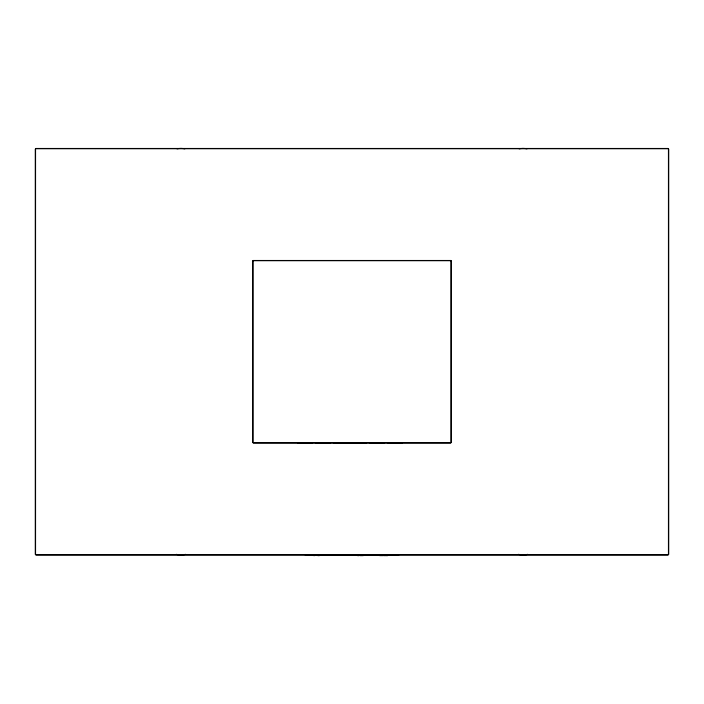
<?xml version="1.0" encoding="UTF-8"?>
<svg xmlns="http://www.w3.org/2000/svg" width="704" height="704" viewBox="0 0 704 704"><rect width="100%" height="100%" fill="white"/><g stroke="black" fill="none" stroke-linecap="round" stroke-linejoin="round"><path stroke-width="1.06" d="M35.878 148.474L668.122 148.474M35.878 148.72L668.122 148.72M253.202 260.489L450.798 260.489M253.202 260.682L450.798 260.682M253.202 442.79L450.798 442.79M253.202 442.983L450.798 442.983M297.81 443.212L312.048 443.212M315.885 443.212L330.123 443.212M333.96 443.212L350.196 443.238M350.706 443.238L366.274 443.212M370.11 443.212L384.349 443.212M388.186 443.212L402.424 443.212M35.878 554.752L668.122 554.752M35.878 554.998L668.122 554.998M305.492 555.042L398.508 555.113M305.307 555.201L398.693 555.201M305.492 555.368L398.508 555.368M313.72 555.614L314.565 555.614M317.786 555.614L319.422 555.614M357.535 555.614L359.031 555.614M360.017 555.614L361.539 555.614M361.75 555.614L363.273 555.614M379.676 555.614L382.958 555.614M383.469 555.614L384.771 555.614M384.965 555.614L386.1 555.614M386.276 555.614L386.971 555.614M387.147 555.614L387.719 555.614M668.712 149.063L668.712 554.409M668.457 149.063L668.457 554.409M451.255 260.946L451.255 442.534M451.062 260.946L451.062 442.534M345.972 555.465L328.654 555.465M252.938 260.946L252.938 442.534M252.745 260.946L252.745 442.534M35.543 149.063L35.543 554.409M35.288 149.063L35.288 554.409M519.165 148.843A18.04 18.04 0 0 1 526.979 148.843M527.718 554.347A17.943 17.943 0 0 1 518.426 554.347M177.021 148.843A18.04 18.04 0 0 1 184.835 148.843M185.574 554.347A17.943 17.943 0 0 1 176.282 554.347"/></g></svg>
